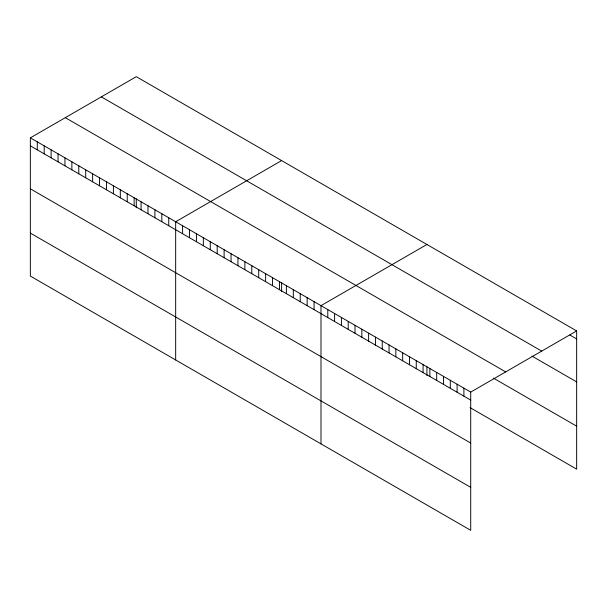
<?xml version="1.0" encoding="UTF-8"?>
<svg xmlns="http://www.w3.org/2000/svg" width="607" height="607" viewBox="0 0 607 607"><rect width="100%" height="100%" fill="white"/><g stroke="black" fill="none" stroke-linecap="round" stroke-linejoin="round"><path stroke-width="0.91" d="M30.35 137.85L470.713 392.092L470.713 530.313L30.35 276.071L30.35 137.85L136.287 76.687L576.65 330.929L576.65 469.15L470.03 407.593M281.61 160.589L175.666 221.752L175.666 359.966M426.926 244.484L320.989 305.647L320.989 443.869M470.713 392.092L576.65 330.929M569.844 334.996L576.65 338.926M101.331 96.87L541.687 351.112M532.036 356.142L576.65 381.894M65.313 117.667L505.669 371.909M493.468 378.153L576.65 426.175M30.35 145.847L470.713 400.089M30.35 188.823L470.713 443.057M30.35 233.096L470.713 487.338M463.907 388.161L463.907 396.159M457.101 384.231L457.101 392.228M450.295 380.308L450.295 388.298M443.489 376.378L443.489 384.368M436.683 372.448L436.683 380.437M429.877 368.517L429.877 376.507M426.926 366.59L426.926 375.543M423.071 364.587L423.071 372.584M416.265 360.657L416.265 368.654M409.459 356.726L409.459 364.724M402.653 352.804L402.653 360.793M395.847 348.873L395.847 356.863M389.041 344.943L389.041 352.933M382.235 341.013L382.235 349.01M375.437 337.082L375.437 345.08M368.631 333.152L368.631 341.149M361.825 329.229L361.825 337.219M355.019 325.299L355.019 333.289M348.213 321.369L348.213 329.358M341.407 317.438L341.407 325.428M334.601 313.508L334.601 321.505M327.795 309.578L327.795 317.575M314.069 301.656L314.069 309.646M307.15 297.658L307.15 305.655M300.23 293.667L300.23 301.656M293.31 289.668L293.31 297.665M286.39 285.677L286.39 293.667M281.61 282.695L281.61 291.648M279.47 281.678L279.47 289.676M272.551 277.687L272.551 285.677M265.631 273.689L265.631 281.678M258.711 269.69L258.711 277.687M251.791 265.699L251.791 273.689M244.871 261.7L244.871 269.698M237.952 257.709L237.952 265.699M231.032 253.711L231.032 261.708M224.112 249.72L224.112 257.709M217.192 245.721L217.192 253.718M210.272 241.73L210.272 249.72M203.353 237.732L203.353 245.729M196.433 233.733L196.433 241.73M189.513 229.742L189.513 237.732M182.593 225.743L182.593 233.741M168.746 217.754L168.746 225.751M161.826 213.763L161.826 221.752M154.906 209.764L154.906 217.761M147.987 205.773L147.987 213.763M141.067 201.774L141.067 209.772M136.287 198.793L136.287 207.746M134.147 197.783L134.147 205.773M127.227 193.785L127.227 201.774M120.307 189.786L120.307 197.783M113.388 185.795L113.388 193.785M106.468 181.797L106.468 189.794M99.548 177.805L99.548 185.795M92.628 173.807L92.628 181.804M85.708 169.816L85.708 177.805M78.789 165.817L78.789 173.814M71.869 161.826L71.869 169.816M64.949 157.828L64.949 165.817M58.029 153.829L58.029 161.826M51.109 149.838L51.109 157.828M44.19 145.839L44.19 153.837M37.27 141.848L37.27 149.838"/></g></svg>
